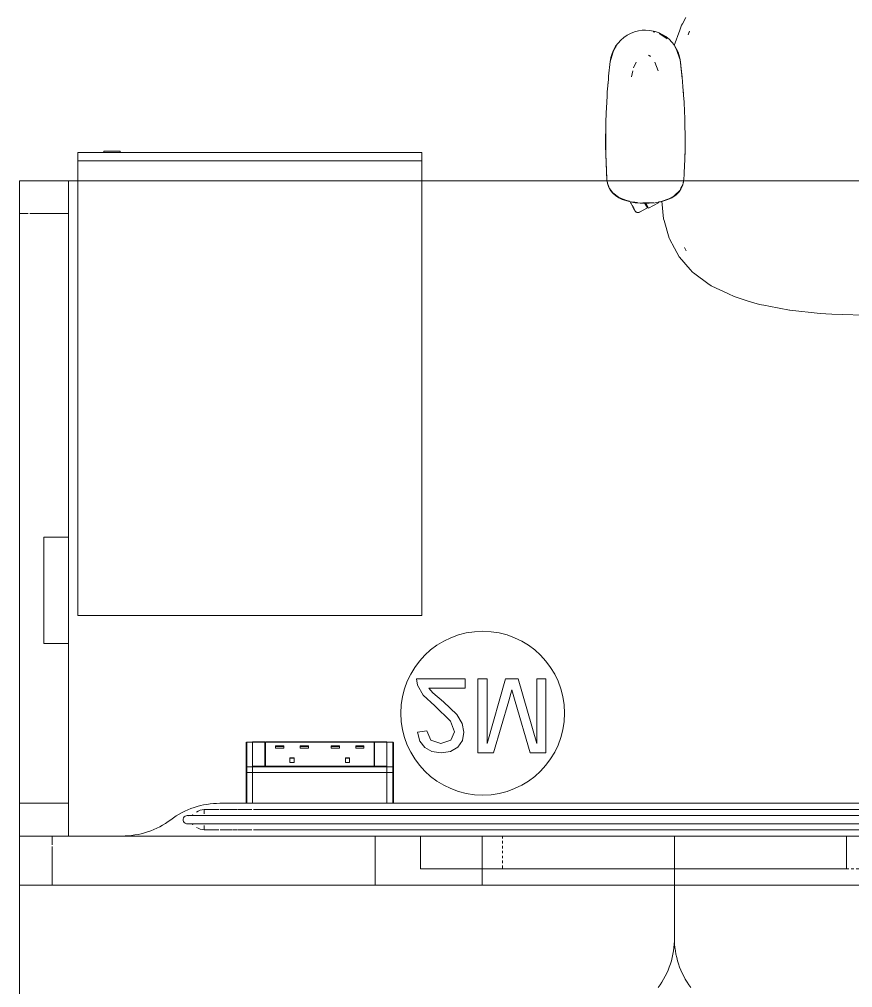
# Model space of a CAD drawing. Header units: millimetres. Extents: x 155927 to 317870, y -36033 to 97293.
# Drawn here: x 223039 to 224057, y 10801 to 11983 of the extents above; entities that cross this region are included whole.
import ezdxf

# ---------------------------------------------------------------- set-up
doc = ezdxf.new("R2010")
doc.units = ezdxf.units.MM
doc.header["$MEASUREMENT"] = 0
doc.linetypes.add('Dash', pattern=[6, 3, -3])
for name, color, linetype, lineweight in [('G-IMPT', 8, 'CONTINUOUS', 9), ('I-FURN', 8, 'CONTINUOUS', 9), ('I-FURN-HDLN', 8, 'Dash', 9)]:
    doc.layers.add(name, color=color, linetype=linetype, lineweight=lineweight)

msp = doc.modelspace()

# ---------------------------------------------------------------- linework, layer by layer
at = {"layer": 'G-IMPT'}
for p, q in [((223853.2, 11985.4), (223849, 11977.5)), ((223845.9, 11969.8), (223848.1, 11975.8)), ((223849, 11977.5), (223848.1, 11975.8)), ((223781.7, 11963.7), (223777.5, 11960.9)), ((223781.7, 11963.7), (223785.8, 11965.9)), ((223785.8, 11965.9), (223790.5, 11967.7)), ((223795.4, 11969), (223790.5, 11967.7)), ((223795.4, 11969), (223799.9, 11969.7)), ((223803.8, 11969.8), (223799.9, 11969.7)), ((223803.8, 11969.8), (223808.8, 11969.5)), ((223808.8, 11969.5), (223813.8, 11968.7)), ((223815.4, 11967.3), (223813.4, 11967.9)), ((223813.8, 11968.7), (223815.9, 11968.1)), ((223820.7, 11966.4), (223815.9, 11968.1)), ((223820.6, 11965.7), (223824.2, 11963.6)), ((223820.6, 11965.7), (223830.5, 11959.4)), ((223820.7, 11966.4), (223825.2, 11964.1)), ((223824.2, 11963.6), (223830.5, 11959.4)), ((223825.2, 11964.1), (223828.7, 11961.9)), ((223832.7, 11958.7), (223828.7, 11961.9)), ((223839, 11950.9), (223845.9, 11969.8)), ((223857.5, 11968.5), (223855.9, 11964)), ((223855.9, 11964), (223857.3, 11967.9)), ((223857.5, 11968.5), (223857.3, 11967.9)), ((223765, 11945.6), (223767.5, 11950.1)), ((223768.2, 11950.1), (223766.6, 11948)), ((223770.5, 11954.1), (223767.5, 11950.1)), ((223770.5, 11954.1), (223773.7, 11957.6)), ((223777.5, 11960.9), (223773.7, 11957.6)), ((223832.7, 11958.7), (223836.2, 11955.1)), ((223836.2, 11955.1), (223838.9, 11951.8)), ((223841.6, 11947.4), (223838.9, 11951.8)), ((223842, 11946.1), (223839.6, 11949.7)), ((223760.8, 11931), (223764.6, 11943.4)), ((223762.9, 11939.9), (223760.9, 11931.5)), ((223764.6, 11943.4), (223761.7, 11934.3)), ((223763.2, 11941.4), (223761.7, 11936.5)), ((223762.9, 11939.9), (223766.6, 11948)), ((223765, 11945.6), (223763.2, 11941.4)), ((223807.6, 11939.2), (223809.8, 11938.2)), ((223809.8, 11938.2), (223810.3, 11937.9)), ((223841.6, 11947.4), (223843.8, 11942.9)), ((223842, 11946.1), (223842.9, 11943.4)), ((223842, 11946.1), (223845.8, 11934.3)), ((223845.6, 11936.9), (223842.4, 11945.1)), ((223842.9, 11943.4), (223845.8, 11934.3)), ((223843.8, 11942.9), (223845.2, 11938.7)), ((223846.4, 11933.8), (223845.2, 11938.7)), ((223758.9, 11913.5), (223760.8, 11931.5)), ((223760.8, 11931.5), (223761.7, 11936.5)), ((223760.8, 11931), (223761.7, 11934.3)), ((223792.4, 11930.6), (223789.1, 11923.8)), ((223819.5, 11920.3), (223815.3, 11930.7)), ((223846.2, 11933.8), (223845.6, 11936.9)), ((223846.4, 11933.8), (223848.8, 11910.8)), ((223846.4, 11933.8), (223846.7, 11931)), ((223846.4, 11933.8), (223848.7, 11912.3)), ((223848.8, 11910.8), (223846.7, 11931)), ((223786.8, 11912.8), (223788.4, 11920.2)), ((223757.3, 11894.4), (223758.6, 11909.4)), ((223758, 11902.5), (223758.1, 11904.2)), ((223758.6, 11909.4), (223758.9, 11913.5)), ((223848.7, 11912.3), (223849.7, 11900.9)), ((223757.3, 11894.4), (223757, 11889.3)), ((223850.5, 11890.6), (223849.7, 11900.9)), ((223850.3, 11892.7), (223850.2, 11894.1)), ((223850.3, 11892.7), (223850.4, 11890.8)), ((223850.5, 11890.6), (223851, 11881.8)), ((223757, 11889.3), (223756.2, 11875.1)), ((223851.6, 11870.5), (223851, 11881.8)), ((223755.9, 11869.1), (223755.5, 11857.3)), ((223755.9, 11869.1), (223756.2, 11875.1)), ((223851.6, 11870.5), (223851.8, 11862.6)), ((223755.4, 11848.9), (223755.5, 11857.3)), ((223755.8, 11864.2), (223755.7, 11862.3)), ((223755.7, 11862.3), (223755.7, 11860.8)), ((223852.1, 11850.3), (223851.8, 11862.6)), ((223851.9, 11858.7), (223852, 11857.1)), ((223852, 11857.1), (223852, 11855)), ((223755.4, 11848.9), (223755.3, 11828.7)), ((223755.4, 11848.9), (223755.3, 11838.1)), ((223755.4, 11848.9), (223755.5, 11818.9)), ((223852.1, 11850.3), (223852.2, 11844.8)), ((223852.2, 11830.1), (223852.2, 11844.8)), ((223755.5, 11818.9), (223755.3, 11838.1)), ((223755.4, 11828.7), (223755.3, 11826.7)), ((223755.3, 11828.7), (223755.5, 11818.9)), ((223755.3, 11828.7), (223755.8, 11807.3)), ((223755.3, 11828.7), (223755.8, 11808.6)), ((223755.3, 11826.7), (223755.4, 11824.8)), ((223852.2, 11825.6), (223851.8, 11809.9)), ((223852.2, 11825.6), (223852.2, 11830.1)), ((223755.5, 11818.9), (223755.8, 11807.3)), ((223755.8, 11807.3), (223755.8, 11808.6)), ((223755.8, 11808.6), (223756.9, 11786.8)), ((223755.8, 11808.6), (223756.8, 11788.4)), ((223851.8, 11809.9), (223851.7, 11806.4)), ((223851.8, 11813.3), (223852, 11816.6)), ((223852, 11818.9), (223852, 11816.6)), ((223755.8, 11807.3), (223756.9, 11786.8)), ((223851.1, 11793.8), (223851.7, 11806.4)), ((223756.9, 11786.8), (223756.8, 11788.4)), ((223756.9, 11786.8), (223757.1, 11785.1)), ((223757.6, 11782.9), (223757.1, 11786.1)), ((223757.6, 11782.7), (223757.1, 11785.1)), ((223850.3, 11784.1), (223849.2, 11780.2)), ((223849.4, 11781), (223850.3, 11786.1)), ((223850.3, 11786.1), (223850.6, 11787.7)), ((223850.5, 11786.1), (223850.3, 11784.1)), ((223850.8, 11788.1), (223850.5, 11786.1)), ((223851.1, 11793.8), (223850.8, 11788.1)), ((223757.6, 11782.9), (223760, 11776.7)), ((223757.6, 11782.7), (223757.9, 11781.4)), ((223759.3, 11777.7), (223757.9, 11781.4)), ((223759.3, 11777.7), (223761.3, 11774.3)), ((223760, 11776.7), (223764.2, 11771.1)), ((223761.3, 11774.3), (223764.4, 11770.6)), ((223838.8, 11767.6), (223846.2, 11774.5)), ((223838.8, 11767.6), (223844, 11772.1)), ((223840.9, 11768.8), (223846.2, 11774.5)), ((223843.9, 11771.3), (223845, 11772.6)), ((223846.2, 11774.5), (223844, 11772.1)), ((223847.2, 11775.9), (223845, 11772.6)), ((223847.3, 11776.8), (223846.2, 11774.5)), ((223847.2, 11775.9), (223849.2, 11780.2)), ((223847.3, 11776.8), (223849.4, 11781)), ((223764.2, 11771.1), (223771, 11765.9)), ((223767.4, 11767.9), (223764.4, 11770.6)), ((223771.5, 11765.2), (223767.4, 11767.9)), ((223771, 11765.9), (223775.4, 11764)), ((223771.5, 11765.2), (223775.5, 11763.3)), ((223781, 11761.7), (223775.4, 11764)), ((223779.9, 11761.7), (223775.5, 11763.3)), ((223779.9, 11761.7), (223785.3, 11760.2)), ((223781, 11761.7), (223784.4, 11761)), ((223791.3, 11759.2), (223785.3, 11760.2)), ((223787.2, 11760.4), (223790.9, 11759.7)), ((223822.4, 11760.3), (223815.6, 11759.2)), ((223819.9, 11760.4), (223823.2, 11760.8)), ((223826.3, 11761.3), (223822.4, 11760.3)), ((223823.2, 11760.8), (223832.6, 11763.9)), ((223823.7, 11761), (223826.1, 11739.7)), ((223826.3, 11761.3), (223831.4, 11763)), ((223831.4, 11763), (223836, 11765.2)), ((223832.6, 11763.9), (223835, 11765.3)), ((223835.5, 11765.6), (223836.9, 11766.5)), ((223836, 11765.2), (223837.4, 11766)), ((223840.8, 11768.5), (223837.4, 11766)), ((223837.7, 11766.9), (223840.9, 11768.8)), ((223843.9, 11771.3), (223840.8, 11768.5)), ((223790.9, 11759.7), (223794.1, 11759.5)), ((223791.3, 11759.2), (223797.4, 11758.7)), ((223803.8, 11758.5), (223797.4, 11758.7)), ((223800.7, 11759.1), (223803.8, 11758.9)), ((223810.9, 11759.1), (223803.8, 11758.9)), ((223808.3, 11758.6), (223803.8, 11758.5)), ((223808.3, 11758.6), (223815.6, 11759.2)), ((223810.9, 11759.1), (223813.7, 11759.5)), ((223826.7, 11737.4), (223826.1, 11739.7)), ((223826.7, 11737.4), (223832.8, 11716.1)), ((223832.8, 11716.1), (223833.4, 11715)), ((223833.4, 11715), (223839.4, 11703.7)), ((223839.4, 11703.7), (223844.9, 11693.3)), ((223852.4, 11702.9), (223851.6, 11704.5)), ((223853.6, 11700.6), (223851.6, 11704.5)), ((223853.6, 11700.6), (223852.4, 11702.9)), ((223845.5, 11692.6), (223844.9, 11693.3)), ((223858.6, 11677.8), (223845.5, 11692.6)), ((223858.6, 11677.8), (223861.4, 11674.6)), ((223862.4, 11673.8), (223861.4, 11674.6)), ((223881.9, 11659.3), (223862.4, 11673.8)), ((223881.9, 11659.3), (223882.7, 11658.8)), ((223882.7, 11658.8), (223884.2, 11657.9)), ((223884.9, 11657.5), (223884.2, 11657.9)), ((223884.9, 11657.5), (223904.6, 11648.2)), ((223904.6, 11648.2), (223905.5, 11647.8)), ((223912.3, 11644.6), (223905.5, 11647.8)), ((223912.3, 11644.6), (223929.5, 11639.2)), ((223929.5, 11639.2), (223943.1, 11635)), ((223943.1, 11635), (223950.7, 11633.6)), ((223954.4, 11632.9), (223950.7, 11633.6)), ((223954.4, 11632.9), (223979.8, 11628)), ((223980.3, 11627.9), (223979.8, 11628)), ((223980.3, 11627.9), (224017.2, 11624.1)), ((224017.2, 11624.1), (224024.3, 11623.4)), ((224031.6, 11623.2), (224024.3, 11623.4)), ((224083.7, 11621.5), (224031.6, 11623.2))]:
    msp.add_line(p, q, dxfattribs=at)
at = {"layer": 'I-FURN'}
for p, q in [((223530.9, 11820.3), (223110.9, 11820.3)), ((223110.9, 11820.3), (223110.9, 11810.3)), ((223142.5, 11822.3), (223142.5, 11820.3)), ((223162.5, 11822.3), (223142.5, 11822.3)), ((223142.5, 11822.3), (223162.5, 11822.3)), ((223162.5, 11820.3), (223162.5, 11822.3)), ((223530.9, 11810.3), (223530.9, 11820.3)), ((223110.9, 11810.3), (223530.9, 11810.3)), ((223530.9, 11810.3), (223110.9, 11810.3)), ((223110.9, 11810.3), (223110.9, 11786.1)), ((223530.9, 11786.1), (223530.9, 11810.3)), ((223039.3, 10986.1), (223039.3, 11786.1)), ((223039.3, 11786.1), (223039.3, 11746.1)), ((223039.3, 11786.1), (223099.3, 11786.1)), ((223099.3, 11786.1), (223039.3, 11786.1)), ((224639.3, 11786.1), (223039.3, 11786.1)), ((223039.3, 11786.1), (223039.3, 10986.1)), ((223039.3, 10986.1), (223039.3, 11786.1)), ((223039.3, 11786.1), (224639.3, 11786.1)), ((223099.3, 11786.1), (223099.3, 11351.1)), ((223099.3, 11746.1), (223099.3, 11786.1)), ((223110.9, 11786.1), (223110.9, 11255.3)), ((223530.9, 11255.3), (223530.9, 11786.1)), ((223785.2, 11760.5), (223785.7, 11759.6)), ((223785.7, 11759.6), (223786.1, 11758.8)), ((223786.1, 11758.8), (223786.5, 11758.1)), ((223786.5, 11758.1), (223786.9, 11757.3)), ((223786.9, 11757.3), (223787.3, 11756.6)), ((223787.3, 11756.6), (223787.7, 11755.9)), ((223787.7, 11755.9), (223788, 11755.2)), ((223788, 11755.2), (223788.3, 11754.6)), ((223788.3, 11754.6), (223788.7, 11754)), ((223788.8, 11753.7), (223788.5, 11754.3)), ((223788.7, 11754), (223789, 11753.4)), ((223789.1, 11753.1), (223788.8, 11753.7)), ((223789, 11753.4), (223789.3, 11752.9)), ((223789.4, 11752.6), (223789.1, 11753.1)), ((223789.3, 11752.9), (223789.5, 11752.4)), ((223789.7, 11752.1), (223789.4, 11752.6)), ((223789.5, 11752.4), (223789.8, 11751.9)), ((223789.9, 11751.7), (223789.7, 11752.1)), ((223789.8, 11751.9), (223790, 11751.5)), ((223790.1, 11751.3), (223789.9, 11751.7)), ((223790, 11751.5), (223790.2, 11751.1)), ((223790.3, 11750.9), (223790.1, 11751.3)), ((223790.2, 11751.1), (223790.4, 11750.7)), ((223790.5, 11750.6), (223790.3, 11750.9)), ((223790.4, 11750.7), (223790.6, 11750.4)), ((223790.6, 11750.3), (223790.5, 11750.6)), ((223790.6, 11750.4), (223790.7, 11750.2)), ((223790.8, 11750), (223790.6, 11750.3)), ((223790.7, 11750.2), (223790.8, 11749.9)), ((223790.9, 11749.8), (223790.8, 11750)), ((223790.8, 11749.9), (223790.9, 11749.7)), ((223791, 11749.6), (223790.9, 11749.8)), ((223790.9, 11749.7), (223791, 11749.5)), ((223791.1, 11749.5), (223791, 11749.6)), ((223791, 11749.5), (223791.1, 11749.4)), ((223791.1, 11749.4), (223791.1, 11749.5)), ((223791.2, 11749.3), (223791.1, 11749.4)), ((223791.1, 11749.4), (223791.1, 11749.3)), ((223791.1, 11749.3), (223791.2, 11749.3)), ((223791.3, 11749.1), (223791.2, 11749.3)), ((223791.2, 11749.3), (223791.2, 11749.3)), ((223791.2, 11749.3), (223791.2, 11749.3)), ((223791.2, 11749.3), (223791.2, 11749.3)), ((223791.4, 11749), (223791.3, 11749.1)), ((223791.4, 11748.8), (223791.4, 11749)), ((223791.5, 11748.7), (223791.4, 11748.8)), ((223791.6, 11748.6), (223791.5, 11748.7)), ((223791.7, 11748.5), (223791.6, 11748.6)), ((223791.9, 11748.4), (223791.7, 11748.5)), ((223796.6, 11747.6), (223806.3, 11752.8)), ((223806.3, 11752.8), (223803.3, 11758.4)), ((223807.5, 11752.6), (223804.7, 11757.9)), ((223819.9, 11759.2), (223807.5, 11752.6)), ((223807.6, 11752.4), (223820, 11759)), ((223819.8, 11759.3), (223819.9, 11759.2)), ((223039.3, 11746.1), (223039.3, 11026.1)), ((223049.9, 11746.1), (223039.3, 11746.1)), ((223049.9, 11746.1), (223039.3, 11746.1)), ((223099.3, 11746.1), (223052.2, 11746.1)), ((223099.3, 11746.1), (223052.2, 11746.1)), ((223099.3, 11026.1), (223099.3, 11746.1)), ((223792, 11748.2), (223791.9, 11748.4)), ((223792.1, 11748.1), (223792, 11748.2)), ((223792.2, 11748), (223792.1, 11748.1)), ((223792.3, 11747.9), (223792.2, 11748)), ((223792.5, 11747.8), (223792.3, 11747.9)), ((223792.6, 11747.8), (223792.5, 11747.8)), ((223792.8, 11747.7), (223792.6, 11747.8)), ((223792.9, 11747.6), (223792.8, 11747.7)), ((223793, 11747.5), (223792.9, 11747.6)), ((223793.2, 11747.5), (223793, 11747.5)), ((223793.3, 11747.4), (223793.2, 11747.5)), ((223793.5, 11747.4), (223793.3, 11747.4)), ((223793.6, 11747.3), (223793.5, 11747.4)), ((223793.8, 11747.3), (223793.6, 11747.3)), ((223794, 11747.2), (223793.8, 11747.3)), ((223794.1, 11747.2), (223794, 11747.2)), ((223794.3, 11747.2), (223794.1, 11747.2)), ((223794.4, 11747.2), (223794.3, 11747.2)), ((223794.6, 11747.2), (223794.4, 11747.2)), ((223794.8, 11747.2), (223794.6, 11747.2)), ((223794.9, 11747.2), (223794.8, 11747.2)), ((223795.1, 11747.2), (223794.9, 11747.2)), ((223795.2, 11747.2), (223795.1, 11747.2)), ((223795.4, 11747.2), (223795.2, 11747.2)), ((223795.6, 11747.2), (223795.4, 11747.2)), ((223795.7, 11747.3), (223795.6, 11747.2)), ((223795.9, 11747.3), (223795.7, 11747.3)), ((223796, 11747.4), (223795.9, 11747.3)), ((223796.2, 11747.4), (223796, 11747.4)), ((223796.3, 11747.5), (223796.2, 11747.4)), ((223796.5, 11747.6), (223796.3, 11747.5)), ((223796.6, 11747.6), (223796.5, 11747.6)), ((223069.3, 11221.1), (223069.3, 11351.1)), ((223069.3, 11351.1), (223099.3, 11351.1)), ((223069.3, 11351.1), (223069.3, 11221.1)), ((223099.3, 11351.1), (223069.3, 11351.1)), ((223099.3, 11351.1), (223099.3, 11221.1)), ((223110.9, 11255.3), (223530.9, 11255.3)), ((223099.3, 11221.1), (223069.3, 11221.1)), ((223099.3, 11221.1), (223069.3, 11221.1)), ((223099.3, 11221.1), (223099.3, 10986.1)), ((223583.6, 11178), (223524.2, 11178)), ((223524.2, 11178), (223525.4, 11170.2)), ((223525.4, 11170.2), (223532.3, 11158.2)), ((223583.6, 11166.7), (223583.6, 11178)), ((223599.1, 11178), (223599.1, 11087.6)), ((223610.4, 11178), (223599.1, 11178)), ((223633.1, 11178), (223610.4, 11098.9)), ((223610.4, 11098.9), (223610.4, 11178)), ((223648.4, 11178), (223633.1, 11178)), ((223671.1, 11098.9), (223648.4, 11178)), ((223682.4, 11178), (223671.1, 11178)), ((223671.1, 11178), (223671.1, 11098.9)), ((223682.4, 11087.6), (223682.4, 11178)), ((223532.3, 11158.2), (223546.5, 11145.1)), ((223544.3, 11160.9), (223539.2, 11166.7)), ((223539.2, 11166.7), (223583.6, 11166.7)), ((223557.3, 11150.1), (223544.3, 11160.9)), ((223637, 11151.3), (223640.8, 11164.6)), ((223640.8, 11164.6), (223644.8, 11150.2)), ((223573.5, 11134.6), (223557.3, 11150.1)), ((223618.5, 11087.6), (223637, 11151.3)), ((223644.8, 11150.2), (223663, 11087.6)), ((223546.5, 11145.1), (223566, 11126.3)), ((223580.1, 11123.5), (223573.5, 11134.6)), ((223566, 11126.3), (223570.8, 11113.5)), ((223582.2, 11112.8), (223580.1, 11123.5)), ((223536.9, 11114.4), (223525.6, 11113)), ((223525.6, 11113), (223528.4, 11102.1)), ((223541.7, 11103), (223536.9, 11114.4)), ((223570.8, 11113.5), (223566.2, 11103.1)), ((223580.3, 11102.9), (223582.2, 11112.8)), ((223316.1, 11099.9), (223316.1, 11069.6)), ((223316.1, 11099.9), (223316.1, 11069.6)), ((223316.3, 11100.5), (223316.4, 11100.6)), ((223324.1, 11100.9), (223317.1, 11100.9)), ((223317.1, 11100.7), (223317.1, 11100.9)), ((223324.1, 11100.9), (223317.1, 11100.9)), ((223324.1, 11100.9), (223317.1, 11100.9)), ((223317.1, 11070.5), (223317.1, 11100.7)), ((223317.1, 11100.7), (223324.1, 11100.7)), ((223324.1, 11100.7), (223324.1, 11100.9)), ((223324.1, 11070.5), (223324.1, 11100.7)), ((223324.2, 11101.1), (223339.2, 11101.1)), ((223324.2, 11071.3), (223324.2, 11101.1)), ((223488.1, 11100.9), (223324.2, 11100.9)), ((223339.2, 11101.1), (223339.2, 11071.3)), ((223339.2, 11100.7), (223339.7, 11100.7)), ((223339.7, 11101.1), (223472.7, 11101.1)), ((223339.7, 11101.1), (223339.7, 11071.3)), ((223472.7, 11101.1), (223472.7, 11071.3)), ((223472.7, 11100.7), (223473.2, 11100.7)), ((223473.2, 11071.3), (223473.2, 11101.1)), ((223473.2, 11101.1), (223488.2, 11101.1)), ((223488.2, 11101.1), (223488.2, 11071.3)), ((223495.2, 11100.9), (223488.2, 11100.9)), ((223495.2, 11100.9), (223488.2, 11100.9)), ((223488.2, 11100.9), (223495.2, 11100.9)), ((223488.2, 11100.9), (223488.2, 11100.7)), ((223495.2, 11100.7), (223488.2, 11100.7)), ((223488.2, 11100.7), (223488.2, 11070.5)), ((223495.2, 11100.9), (223495.2, 11100.7)), ((223495.2, 11100.7), (223495.2, 11070.5)), ((223496, 11100.6), (223496, 11100.5)), ((223496.2, 11069.6), (223496.2, 11099.9)), ((223496.2, 11069.6), (223496.2, 11099.9)), ((223528.4, 11102.1), (223534.3, 11094.1)), ((223554.2, 11098.9), (223541.7, 11103)), ((223566.2, 11103.1), (223554.2, 11098.9)), ((223574.7, 11094.8), (223580.3, 11102.9)), ((223352.3, 11096.1), (223352.3, 11093.2)), ((223362.3, 11096.1), (223352.3, 11096.1)), ((223362.3, 11095.3), (223352.3, 11095.3)), ((223362.3, 11093.2), (223352.3, 11093.2)), ((223362.3, 11096.1), (223362.3, 11093.2)), ((223382.3, 11096.1), (223382.3, 11093.2)), ((223392.3, 11096.1), (223382.3, 11096.1)), ((223392.3, 11095.3), (223382.3, 11095.3)), ((223392.3, 11093.2), (223382.3, 11093.2)), ((223392.3, 11096.1), (223392.3, 11093.2)), ((223420.1, 11096.1), (223420.1, 11093.2)), ((223430.1, 11096.1), (223420.1, 11096.1)), ((223430.1, 11095.3), (223420.1, 11095.3)), ((223430.1, 11093.2), (223420.1, 11093.2)), ((223430.1, 11096.1), (223430.1, 11093.2)), ((223450.1, 11096.1), (223450.1, 11093.2)), ((223460.1, 11096.1), (223450.1, 11096.1)), ((223460.1, 11095.3), (223450.1, 11095.3)), ((223460.1, 11093.2), (223450.1, 11093.2)), ((223460.1, 11096.1), (223460.1, 11093.2)), ((223534.3, 11094.1), (223543.1, 11089.2)), ((223543.1, 11089.2), (223554.5, 11087.6)), ((223554.5, 11087.6), (223565.9, 11089.4)), ((223565.9, 11089.4), (223574.7, 11094.8)), ((223599.1, 11087.6), (223618.5, 11087.6)), ((223663, 11087.6), (223682.4, 11087.6)), ((223369.8, 11081.7), (223369.8, 11076)), ((223374.8, 11081.7), (223369.8, 11081.7)), ((223374.8, 11081), (223369.8, 11081)), ((223374.8, 11076), (223369.8, 11076)), ((223374.8, 11081.7), (223374.8, 11076)), ((223437.6, 11081.7), (223437.6, 11076)), ((223442.6, 11081.7), (223437.6, 11081.7)), ((223442.6, 11081), (223437.6, 11081)), ((223437.6, 11076), (223442.6, 11076)), ((223442.6, 11076), (223442.6, 11081.7)), ((223316.1, 11031.1), (223316.1, 11069.6)), ((223316.1, 11069.6), (223316.1, 11064.1)), ((223316.1, 11064.1), (223316.1, 11027.1)), ((223317.1, 11063.5), (223317.1, 11070.5)), ((223317.1, 11070.5), (223324.1, 11070.5)), ((223317.1, 11026.1), (223317.1, 11063.5)), ((223317.1, 11063.5), (223324.1, 11063.5)), ((223324.1, 11063.5), (223324.1, 11070.5)), ((223324.1, 11026.1), (223324.1, 11063.5)), ((223339.2, 11071.3), (223324.2, 11071.3)), ((223324.2, 11071.3), (223324.2, 11068.8)), ((223324.2, 11071.1), (223339.2, 11071.1)), ((223324.2, 11070.5), (223324.2, 11071.1)), ((223324.2, 11070.5), (223324.2, 11063.5)), ((223488.1, 11070.5), (223324.2, 11070.5)), ((223324.2, 11063.5), (223324.2, 11026.1)), ((223488.1, 11063.5), (223324.2, 11063.5)), ((223472.7, 11071.3), (223339.7, 11071.3)), ((223339.7, 11071.1), (223472.7, 11071.1)), ((223488.2, 11071.3), (223473.2, 11071.3)), ((223473.2, 11071.1), (223488.1, 11071.1)), ((223488.1, 11071.1), (223488.1, 11070.5)), ((223488.1, 11063.5), (223488.1, 11070.5)), ((223488.1, 11026.1), (223488.1, 11063.5)), ((223495.2, 11070.5), (223488.2, 11070.5)), ((223488.2, 11070.5), (223488.2, 11063.5)), ((223495.2, 11063.5), (223488.2, 11063.5)), ((223488.2, 11063.5), (223488.2, 11026.1)), ((223495.2, 11070.5), (223495.2, 11063.5)), ((223495.2, 11063.5), (223495.2, 11026.1)), ((223496.2, 11069.6), (223496.2, 11031.1)), ((223496.2, 11064.1), (223496.2, 11069.6)), ((223496.2, 11027.1), (223496.2, 11064.1)), ((223317.1, 11031.1), (223316.1, 11031.1)), ((223316.1, 11027.1), (223316.1, 11031.1)), ((223496.2, 11031.1), (223495.2, 11031.1)), ((223496.2, 11031.1), (223496.2, 11027.1)), ((223039.3, 11026.1), (223039.3, 10986.1)), ((223099.3, 11026.1), (223039.3, 11026.1)), ((223099.3, 11026.1), (223039.3, 11026.1)), ((223099.3, 10986.1), (223099.3, 11026.1)), ((223265.2, 11018.6), (223265.2, 11013.3)), ((223265.2, 11018.6), (223282.8, 11018.6)), ((223269.8, 11018.6), (223270.9, 11018.6)), ((223284.1, 11018.6), (223300, 11018.6)), ((223284.3, 11026.1), (223317.1, 11026.1)), ((223317.1, 11026.1), (223284.3, 11026.1)), ((223299.8, 11018.6), (223304.7, 11018.6)), ((223305.5, 11018.6), (223323.2, 11018.6)), ((223316.1, 11027.1), (223316.1, 11027.1)), ((223317.1, 11026.1), (223324.1, 11026.1)), ((223317.1, 11026.1), (223324.1, 11026.1)), ((223324.2, 11026.1), (223488.1, 11026.1)), ((223488.1, 11026.1), (223324.2, 11026.1)), ((223325.2, 11018.6), (224363.4, 11018.6)), ((223488.2, 11026.1), (223495.2, 11026.1)), ((223495.2, 11026.1), (223488.2, 11026.1)), ((223495.2, 11026.1), (224394.3, 11026.1)), ((224394.3, 11026.1), (223495.2, 11026.1)), ((223244.4, 11011.1), (223244.3, 11011.1)), ((223244.3, 11011.1), (223244.3, 11011.1)), ((223244.6, 11011.1), (223244.4, 11011.1)), ((223245, 11011.1), (223244.6, 11011.1)), ((223245.5, 11011.1), (223245, 11011.1)), ((223246.1, 11011.1), (223245.5, 11011.1)), ((223246.8, 11011.1), (223246.1, 11011.1)), ((223247.7, 11011.1), (223246.8, 11011.1)), ((223248.7, 11011.1), (223247.7, 11011.1)), ((223249.8, 11011.1), (223248.7, 11011.1)), ((223251, 11011.1), (223249.8, 11011.1)), ((223252.4, 11011.1), (223251, 11011.1)), ((223253.9, 11011.1), (223252.4, 11011.1)), ((223255.4, 11011.1), (223253.9, 11011.1)), ((223257.1, 11011.1), (223255.4, 11011.1)), ((223258.9, 11011.1), (223257.1, 11011.1)), ((223260.8, 11011.1), (223258.9, 11011.1)), ((223262.9, 11011.1), (223260.8, 11011.1)), ((223265, 11011.1), (223262.9, 11011.1)), ((223267.2, 11011.1), (223265, 11011.1)), ((223269.5, 11011.1), (223267.2, 11011.1)), ((223271.9, 11011.1), (223269.5, 11011.1)), ((223274.3, 11011.1), (223271.9, 11011.1)), ((223276.9, 11011.1), (223274.3, 11011.1)), ((223279.5, 11011.1), (223276.9, 11011.1)), ((223282.2, 11011.1), (223279.5, 11011.1)), ((223285, 11011.1), (223282.2, 11011.1)), ((223287.9, 11011.1), (223285, 11011.1)), ((223290.8, 11011.1), (223287.9, 11011.1)), ((223293.7, 11011.1), (223290.8, 11011.1)), ((223296.7, 11011.1), (223293.7, 11011.1)), ((223299.8, 11011.1), (223296.7, 11011.1)), ((223302.9, 11011.1), (223299.8, 11011.1)), ((223306, 11011.1), (223302.9, 11011.1)), ((223309.1, 11011.1), (223306, 11011.1)), ((223312.3, 11011.1), (223309.1, 11011.1)), ((223315.5, 11011.1), (223312.3, 11011.1)), ((223318.8, 11011.1), (223315.5, 11011.1)), ((223322, 11011.1), (223318.8, 11011.1)), ((223325.2, 11011.1), (223322, 11011.1)), ((224363.4, 11011.1), (223325.2, 11011.1)), ((223244.3, 11001.1), (223244.4, 11001.1)), ((223244.4, 11001.1), (223244.6, 11001.1)), ((223244.6, 11001.1), (223244.9, 11001.1)), ((223244.9, 11001.1), (223245.3, 11001.1)), ((223245.3, 11001.1), (223245.9, 11001.1)), ((223245.9, 11001.1), (223246.6, 11001.1)), ((223246.6, 11001.1), (223247.5, 11001.1)), ((223247.5, 11001.1), (223248.4, 11001.1)), ((223248.4, 11001.1), (223249.5, 11001.1)), ((223249.5, 11001.1), (223250.7, 11001.1)), ((223250.7, 11001.1), (223252, 11001.1)), ((223252, 11001.1), (223253.5, 11001.1)), ((223253.5, 11001.1), (223255, 11001.1)), ((223255, 11001.1), (223256.7, 11001.1)), ((223256.7, 11001.1), (223258.4, 11001.1)), ((223258.4, 11001.1), (223260.3, 11001.1)), ((223260.3, 11001.1), (223262.3, 11001.1)), ((223262.3, 11001.1), (223264.4, 11001.1)), ((223264.4, 11001.1), (223266.6, 11001.1)), ((223265.2, 10998.8), (223265.2, 10993.6)), ((223282.8, 10993.6), (223265.2, 10993.6)), ((223266.6, 11001.1), (223268.8, 11001.1)), ((223268.8, 11001.1), (223271.2, 11001.1)), ((223270.9, 10993.5), (223269.8, 10993.5)), ((223271.2, 11001.1), (223273.7, 11001.1)), ((223273.7, 11001.1), (223276.2, 11001.1)), ((223276.2, 11001.1), (223278.8, 11001.1)), ((223278.8, 11001.1), (223281.5, 11001.1)), ((223281.5, 11001.1), (223284.3, 11001.1)), ((223284.3, 11001.1), (223287.1, 11001.1)), ((223298.9, 10993.6), (223284.7, 10993.6)), ((223287.1, 11001.1), (223290, 11001.1)), ((223290, 11001.1), (223292.9, 11001.1)), ((223292.9, 11001.1), (223295.9, 11001.1)), ((223295.9, 11001.1), (223298.9, 11001.1)), ((223298.9, 11001.1), (223302, 11001.1)), ((223304.7, 10993.5), (223299.8, 10993.5)), ((223302, 11001.1), (223305.1, 11001.1)), ((223305.1, 11001.1), (223308.3, 11001.1)), ((223323.2, 10993.6), (223305.5, 10993.6)), ((223308.3, 11001.1), (223311.5, 11001.1)), ((223311.5, 11001.1), (223314.7, 11001.1)), ((223314.7, 11001.1), (223317.9, 11001.1)), ((223317.9, 11001.1), (223321.1, 11001.1)), ((223321.1, 11001.1), (223324.3, 11001.1)), ((223324.3, 11001.1), (223325.2, 11001.1)), ((223325.2, 11001.1), (224363.4, 11001.1)), ((224363.4, 10993.5), (223325.2, 10993.5)), ((223079.3, 10986.1), (223039.3, 10986.1)), ((223039.3, 10986.1), (223164.3, 10986.1)), ((223039.3, 10986.1), (223039.3, 10926.1)), ((223039.3, 10986.1), (223039.3, 10926.1)), ((223839.3, 10986.1), (223039.3, 10986.1)), ((223039.3, 10986.1), (223039.3, 9386.1)), ((223039.3, 9386.1), (223039.3, 10986.1)), ((223039.3, 10986.1), (223164.3, 10986.1)), ((223099.3, 10986.1), (223039.3, 10986.1)), ((223099.3, 10986.1), (223039.3, 10986.1)), ((223039.3, 10986.1), (223164.3, 10986.1)), ((223164.3, 10986.1), (223039.3, 10986.1)), ((223099.3, 10986.1), (223079.3, 10986.1)), ((223079.3, 10986.1), (223079.3, 10975.5)), ((223079.3, 10986.1), (223079.3, 10975.5)), ((223164.3, 10986.1), (223099.3, 10986.1)), ((224515.4, 10986.1), (223164.3, 10986.1)), ((223164.3, 10986.1), (223473.9, 10986.1)), ((223164.3, 10986.1), (223839.3, 10986.1)), ((223473.9, 10986.1), (223604.3, 10986.1)), ((223473.9, 10986.1), (223473.9, 10926.1)), ((223473.9, 10986.1), (223473.9, 10926.1)), ((224049.3, 10986.1), (223529.3, 10986.1)), ((223529.3, 10986.1), (223529.3, 10946.1)), ((223604.3, 10986.1), (224074.3, 10986.1)), ((223604.3, 10986.1), (223604.3, 10926.1)), ((223604.3, 10986.1), (223604.3, 10926.1)), ((223839.3, 10986.1), (223839.3, 10862.2)), ((224639.3, 10986.1), (223839.3, 10986.1)), ((223839.3, 10986.1), (224515.4, 10986.1)), ((223839.3, 10862.2), (223839.3, 10986.1)), ((223839.3, 10862.2), (223839.3, 10986.1)), ((223839.3, 10986.1), (223839.3, 10862.2)), ((224049.3, 10946.1), (224049.3, 10986.1)), ((223079.3, 10973.2), (223079.3, 10926.1)), ((223079.3, 10973.2), (223079.3, 10926.1)), ((223529.3, 10946.1), (224049.3, 10946.1)), ((223473.9, 10926.1), (223039.3, 10926.1)), ((223039.3, 10926.1), (223079.3, 10926.1)), ((223079.3, 10926.1), (224599.3, 10926.1)), ((223604.3, 10926.1), (223473.9, 10926.1)), ((224074.3, 10926.1), (223604.3, 10926.1))]:
    msp.add_line(p, q, dxfattribs=at)
at = {"layer": 'I-FURN', "flags": 128}
for points in [[(223316.6, 11100.8), (223316.6, 11100.8), (223316.7, 11100.8), (223316.7, 11100.8), (223316.8, 11100.8), (223316.8, 11100.9), (223316.8, 11100.9), (223316.9, 11100.9), (223316.9, 11100.9), (223316.9, 11100.9), (223317, 11100.9), (223317, 11100.9), (223317.1, 11100.9), (223317.1, 11100.9), (223317.1, 11100.9)], [(223495.2, 11100.9), (223495.3, 11100.9), (223495.3, 11100.9), (223495.4, 11100.9), (223495.4, 11100.9), (223495.4, 11100.9), (223495.5, 11100.9), (223495.5, 11100.9), (223495.6, 11100.9), (223495.6, 11100.8), (223495.6, 11100.8), (223495.7, 11100.8), (223495.7, 11100.8), (223495.7, 11100.8)], [(223316.1, 11069.6), (223316.1, 11069.5), (223316.1, 11069.4), (223316.1, 11069.3), (223316.1, 11069.2), (223316.1, 11069.1), (223316.1, 11069), (223316.1, 11068.9), (223316.1, 11068.7), (223316.1, 11068.6), (223316.1, 11068.5), (223316.1, 11068.3), (223316.1, 11068.2), (223316.1, 11068.1), (223316.1, 11067.9), (223316.1, 11067.8), (223316.1, 11067.6), (223316.1, 11067.5), (223316.1, 11067.3), (223316.1, 11067.1), (223316.1, 11067), (223316.1, 11066.8), (223316.1, 11066.7), (223316.1, 11066.5), (223316.1, 11066.4), (223316.1, 11066.2), (223316.1, 11066), (223316.1, 11065.9), (223316.1, 11065.7), (223316.1, 11065.6), (223316.1, 11065.4), (223316.1, 11065.2), (223316.1, 11065.1), (223316.1, 11064.9), (223316.1, 11064.8), (223316.1, 11064.7), (223316.1, 11064.5), (223316.1, 11064.4), (223316.1, 11064.2), (223316.1, 11064.1)], [(223316.1, 11064.1), (223316.1, 11061.3), (223316.1, 11058.6), (223316.1, 11056), (223316.1, 11053.5), (223316.1, 11051.1), (223316.1, 11048.7), (223316.1, 11046.5), (223316.1, 11044.4), (223316.1, 11042.4), (223316.1, 11040.5), (223316.1, 11038.7), (223316.1, 11037), (223316.1, 11035.4), (223316.1, 11034), (223316.1, 11032.7), (223316.1, 11031.5), (223316.1, 11030.5), (223316.1, 11029.6), (223316.1, 11028.8), (223316.1, 11028.2), (223316.1, 11027.6), (223316.1, 11027.3), (223316.1, 11027.1)], [(223496.2, 11064.1), (223496.2, 11064.2), (223496.2, 11064.4), (223496.2, 11064.5), (223496.2, 11064.7), (223496.2, 11064.8), (223496.2, 11064.9), (223496.2, 11065.1), (223496.2, 11065.2), (223496.2, 11065.4), (223496.2, 11065.6), (223496.2, 11065.7), (223496.2, 11065.9), (223496.2, 11066), (223496.2, 11066.2), (223496.2, 11066.4), (223496.2, 11066.5), (223496.2, 11066.7), (223496.2, 11066.8), (223496.2, 11067), (223496.2, 11067.1), (223496.2, 11067.3), (223496.2, 11067.5), (223496.2, 11067.6), (223496.2, 11067.8), (223496.2, 11067.9), (223496.2, 11068.1), (223496.2, 11068.2), (223496.2, 11068.3), (223496.2, 11068.5), (223496.2, 11068.6), (223496.2, 11068.7), (223496.2, 11068.9), (223496.2, 11069), (223496.2, 11069.1), (223496.2, 11069.2), (223496.2, 11069.3), (223496.2, 11069.4), (223496.2, 11069.5), (223496.2, 11069.6)], [(223496.2, 11027.1), (223496.2, 11027.4), (223496.2, 11027.8), (223496.2, 11028.3), (223496.2, 11029), (223496.2, 11029.8), (223496.2, 11030.8), (223496.2, 11031.8), (223496.2, 11033.1), (223496.2, 11034.4), (223496.2, 11035.8), (223496.2, 11037.4), (223496.2, 11039.1), (223496.2, 11040.9), (223496.2, 11042.9), (223496.2, 11044.9), (223496.2, 11047.1), (223496.2, 11049.3), (223496.2, 11051.7), (223496.2, 11054.1), (223496.2, 11056.7), (223496.2, 11059.3), (223496.2, 11062.1), (223496.2, 11064.1)], [(223316.1, 11027.1), (223316.1, 11027.1), (223316.1, 11027.1), (223316.1, 11027.1), (223316.1, 11027.1), (223316.1, 11027.1), (223316.1, 11027.2), (223316.1, 11027.2), (223316.1, 11027.3), (223316.1, 11027.3), (223316.1, 11027.4), (223316.1, 11027.4), (223316.1, 11027.5), (223316.1, 11027.6), (223316.1, 11027.7), (223316.1, 11027.8), (223316.1, 11027.9), (223316.1, 11028), (223316.1, 11028.1), (223316.1, 11028.2), (223316.1, 11028.3), (223316.1, 11028.4), (223316.1, 11028.5), (223316.1, 11028.6), (223316.1, 11028.8), (223316.1, 11028.9), (223316.1, 11029), (223316.1, 11029.2), (223316.1, 11029.3), (223316.1, 11029.5), (223316.1, 11029.6), (223316.1, 11029.8), (223316.1, 11029.9), (223316.1, 11030.1), (223316.1, 11030.2), (223316.1, 11030.4), (223316.1, 11030.5), (223316.1, 11030.7), (223316.1, 11030.9), (223316.1, 11031), (223316.1, 11031.1)], [(223496.2, 11031.1), (223496.2, 11030.9), (223496.2, 11030.7), (223496.2, 11030.6), (223496.2, 11030.4), (223496.2, 11030.3), (223496.2, 11030.1), (223496.2, 11030), (223496.2, 11029.8), (223496.2, 11029.7), (223496.2, 11029.5), (223496.2, 11029.4), (223496.2, 11029.2), (223496.2, 11029.1), (223496.2, 11028.9), (223496.2, 11028.8), (223496.2, 11028.7), (223496.2, 11028.5), (223496.2, 11028.4), (223496.2, 11028.3), (223496.2, 11028.2), (223496.2, 11028.1), (223496.2, 11028), (223496.2, 11027.9), (223496.2, 11027.8), (223496.2, 11027.7), (223496.2, 11027.6), (223496.2, 11027.5), (223496.2, 11027.5), (223496.2, 11027.4), (223496.2, 11027.3), (223496.2, 11027.3), (223496.2, 11027.2), (223496.2, 11027.2), (223496.2, 11027.2), (223496.2, 11027.1), (223496.2, 11027.1), (223496.2, 11027.1), (223496.2, 11027.1), (223496.2, 11027.1)], [(223317.1, 11026.1), (223317.1, 11026.1), (223317, 11026.1), (223317, 11026.1), (223317, 11026.1), (223316.9, 11026.1), (223316.9, 11026.1), (223316.8, 11026.1), (223316.8, 11026.1), (223316.8, 11026.1), (223316.7, 11026.1), (223316.7, 11026.2), (223316.7, 11026.2), (223316.6, 11026.2), (223316.6, 11026.2), (223316.6, 11026.2), (223316.5, 11026.3), (223316.5, 11026.3), (223316.5, 11026.3), (223316.4, 11026.3), (223316.4, 11026.4), (223316.4, 11026.4), (223316.3, 11026.4), (223316.3, 11026.5), (223316.3, 11026.5), (223316.3, 11026.5), (223316.3, 11026.6), (223316.2, 11026.6), (223316.2, 11026.6), (223316.2, 11026.7), (223316.2, 11026.7), (223316.2, 11026.7), (223316.2, 11026.8), (223316.2, 11026.8), (223316.1, 11026.9), (223316.1, 11026.9), (223316.1, 11026.9), (223316.1, 11027), (223316.1, 11027), (223316.1, 11027.1), (223316.1, 11027.1)], [(223496.2, 11027.1), (223496.2, 11027), (223496.2, 11027), (223496.2, 11026.9), (223496.2, 11026.9), (223496.2, 11026.9), (223496.2, 11026.8), (223496.2, 11026.8), (223496.2, 11026.7), (223496.2, 11026.7), (223496.2, 11026.7), (223496.1, 11026.6), (223496.1, 11026.6), (223496.1, 11026.6), (223496.1, 11026.5), (223496.1, 11026.5), (223496, 11026.5), (223496, 11026.4), (223496, 11026.4), (223496, 11026.4), (223495.9, 11026.3), (223495.9, 11026.3), (223495.9, 11026.3), (223495.8, 11026.3), (223495.8, 11026.2), (223495.8, 11026.2), (223495.7, 11026.2), (223495.7, 11026.2), (223495.7, 11026.2), (223495.6, 11026.1), (223495.6, 11026.1), (223495.6, 11026.1), (223495.5, 11026.1), (223495.5, 11026.1), (223495.5, 11026.1), (223495.4, 11026.1), (223495.4, 11026.1), (223495.3, 11026.1), (223495.3, 11026.1), (223495.3, 11026.1), (223495.2, 11026.1)], [(223496.2, 11027.1), (223496.2, 11027.1), (223496.2, 11027.1)]]:
    msp.add_lwpolyline(points, dxfattribs=at)
at = {"layer": 'I-FURN'}
for centre, radius, start, end in [((223605.2, 11136.1), 100, 0, 180), ((223605.2, 11136.1), 100, 180, 0), ((223284.3, 10926.1), 100, 90, 126.8699), ((223284.3, 10926.1), 100, 90, 126.8699), ((223267.6, 10995.1), 23.6, 95.6664, 120.8564), ((223164.3, 11086.1), 100, 270, 306.8699), ((223164.3, 11086.1), 100, 270, 306.8699), ((223244.3, 11006.1), 5, 68.1748, 276.9152), ((223257.2, 11006.1), 8.51, 133.4514, 144.4595), ((223257.2, 11006.1), 8.51, 215.5405, 226.5486), ((223267.6, 11017), 23.6, 239.1436, 264.3336), ((223739.3, 10861.1), 100, 323.1301, 0.6256), ((223739.3, 10861.1), 100, 323.1301, 0.6256), ((223939.3, 10861.1), 100, 179.3744, 216.8699), ((223939.3, 10861.1), 100, 179.3744, 216.8699)]:
    msp.add_arc(centre, radius, start, end, dxfattribs=at)
for centre, major_axis, ratio, start_param, end_param in [((223317.1, 11099.9), (-1, 0), 0.819152, 4.712389, 6.283185), ((223495.2, 11099.9), (1, 0), 0.819152, 0, 1.570796), ((223317.1, 11069.6), (-1, 0), 0.819152, 4.712389, 6.283185), ((223317.1, 11064.1), (-1, 0), 0.56467, 0, 1.570796), ((223495.2, 11069.6), (-1, 0), 0.819152, 3.141593, 4.712389), ((223495.2, 11064.1), (-1, 0), 0.56467, 1.570796, 3.141593), ((223317.1, 11027.1), (-1, 0), 0.998113, 0, 1.570796), ((223495.2, 11027.1), (-1, 0), 0.998113, 1.570796, 3.141593)]:
    msp.add_ellipse(centre, major_axis=major_axis, ratio=ratio, start_param=start_param, end_param=end_param, dxfattribs=at)
at = {"layer": 'I-FURN-HDLN'}
for p, q in [((223629.3, 10986.1), (223629.3, 10946.1)), ((224149.3, 10986.1), (223629.3, 10986.1)), ((223629.3, 10946.1), (224149.3, 10946.1))]:
    msp.add_line(p, q, dxfattribs=at)

doc.saveas('drawing.dxf')
